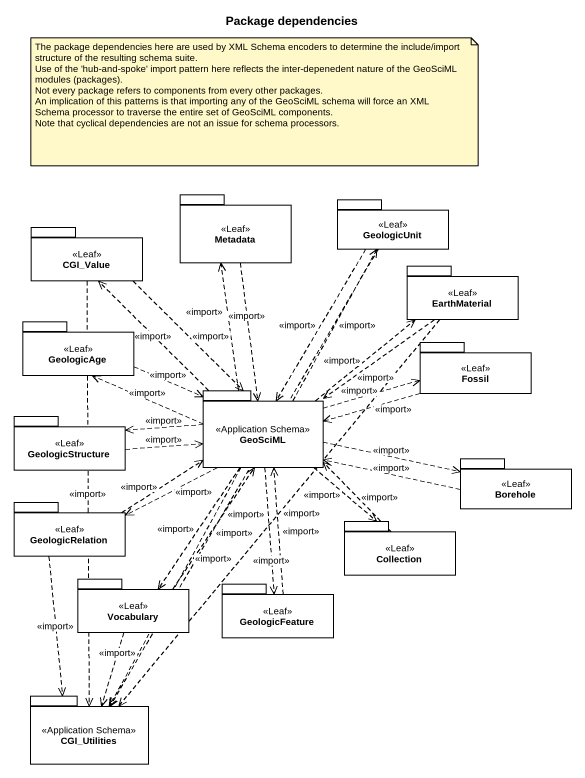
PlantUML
@startuml
title Package dependencies
package Metadata <<Leaf>> {
}
package CGI_Value <<Leaf>> {
}
package GeologicUnit <<Leaf>> {
}
package EarthMaterial <<Leaf>> {
}
package GeologicAge <<Leaf>> {
}
package Fossil <<Leaf>> {
}
package GeologicStructure <<Leaf>> {
}
package GeoSciML <<Application Schema>> {
}
package Borehole <<Leaf>> {
}
package GeologicRelation <<Leaf>> {
}
package Collection <<Leaf>> {
}
package Vocabulary <<Leaf>> {
}
package GeologicFeature <<Leaf>> {
}
package CGI_Utilities <<Application Schema>> {
}
Metadata ..> GeoSciML : <<import>>
CGI_Value ..> GeoSciML : <<import>>
CGI_Value ..> CGI_Utilities : <<import>>
GeologicUnit ..> GeoSciML : <<import>>
GeologicUnit ..> CGI_Utilities : <<import>>
EarthMaterial ..> GeoSciML : <<import>>
EarthMaterial ..> CGI_Utilities : <<import>>
GeologicAge .right.> GeoSciML : <<import>>
Fossil .left.> GeoSciML : <<import>>
GeologicStructure .right.> GeoSciML : <<import>>
GeoSciML .up.> Metadata : <<import>>
GeoSciML .up.> CGI_Value : <<import>>
GeoSciML .up.> GeologicUnit : <<import>>
GeoSciML .up.> EarthMaterial : <<import>>
GeoSciML .left.> GeologicAge : <<import>>
GeoSciML .right.> Fossil : <<import>>
GeoSciML .left.> GeologicStructure : <<import>>
GeoSciML .right.> Borehole : <<import>>
GeoSciML .left.> GeologicRelation : <<import>>
GeoSciML ..> Collection : <<import>>
GeoSciML ..> Vocabulary : <<import>>
GeoSciML ..> GeologicFeature : <<import>>
GeoSciML ..> CGI_Utilities : <<import>>
Borehole .left.> GeoSciML : <<import>>
GeologicRelation .right.> GeoSciML : <<import>>
GeologicRelation ..> CGI_Utilities : <<import>>
Collection .up.> GeoSciML : <<import>>
Vocabulary .up.> GeoSciML : <<import>>
Vocabulary ..> CGI_Utilities : <<import>>
GeologicFeature .up.> GeoSciML : <<import>>
note as N1
  The package dependencies here are used by XML Schema encoders to determine the include/import structure of the resulting schema suite.
  Use of the 'hub-and-spoke' import pattern here reflects the inter-depenedent nature of the GeoSciML modules (packages).
  Not every package refers to components from every other packages.
  An implication of this patterns is that importing any of the GeoSciML schema will force an XML Schema processor to traverse the entire set of GeoSciML components.
  Note that cyclical dependencies are not an issue for schema processors.
end note
@enduml
